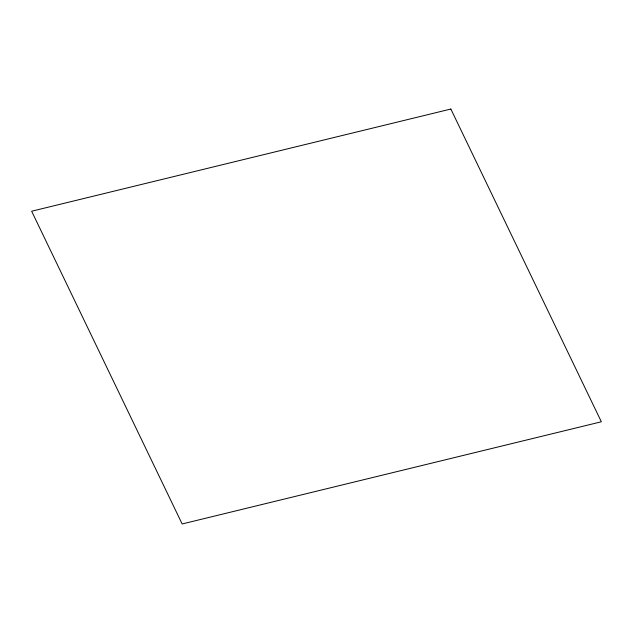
<?xml version="1.0" encoding="UTF-8"?>
<svg xmlns="http://www.w3.org/2000/svg" width="633" height="633" viewBox="0 0 633 633"><rect width="100%" height="100%" fill="white"/><g stroke="black" fill="none" stroke-linecap="round" stroke-linejoin="round"><path stroke-width="0.95" d="M450.846 109.034L31.65 211.224L182.154 523.966L601.35 421.776L450.846 109.034"/></g></svg>
